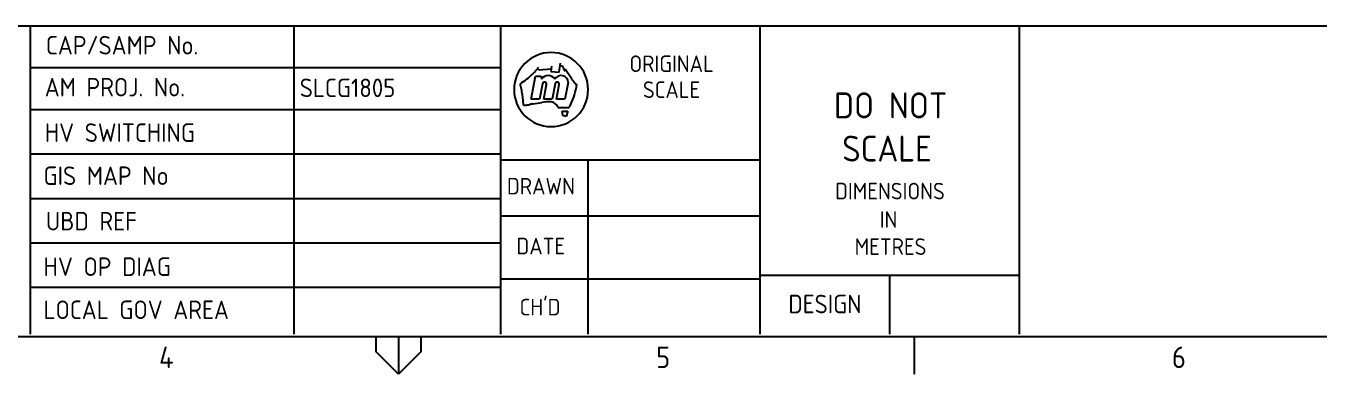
# Paper-space layout 'A4' of a CAD drawing. Header units: metres, sheet in millimetres. Extents: x 0 to 287, y 0 to 200.
# Drawn here: x 113.4 to 200.2, y 0.3 to 23.7 of the extents above; entities that cross this region are included whole.
import ezdxf
from ezdxf.enums import TextEntityAlignment as Align

# ---------------------------------------------------------------- set-up
doc = ezdxf.new("R2010")
doc.units = ezdxf.units.M
doc.layers.get('0').update_dxf_attribs({"color": 6})
doc.layers.add('Notes', color=7, linetype='Continuous')
doc.layers.add('SupportsUG_SP_EXT', color=7, linetype='Continuous')
doc.layers.get('0').freeze()
doc.styles.add('iecISOCP', font='isocp.shx')
doc.styles.get("Standard").update_dxf_attribs({"font": 'arial.ttf'})

# ---------------------------------------------------------------- blocks, each defined once
blk = doc.blocks.new('A4_FRAME_TITLE')
at = {"layer": 'Notes', "color": 3, "linetype": 'Continuous'}
for p, q in [((76.339, 23.71), (284.441, 23.71)), ((113.741, 23.71), (113.741, 3.016))]:
    blk.add_line(p, q, dxfattribs=at)
at = {"layer": 'Notes', "color": 7}
for p, q in [((131.408, 23.71), (131.408, 3.016)), ((113.741, 20.905), (145.305, 20.905)), ((147.827, 20.764), (148.707, 20.821)), ((148.707, 20.997), (148.65, 20.653)), ((149.215, 20.595), (149.31, 21.217)), ((149.31, 21.041), (149.406, 21.022)), ((149.627, 20.831), (150.039, 20.194)), ((147.329, 18.799), (147.635, 20.328)), ((147.635, 20.328), (148.004, 20.328)), ((148.004, 20.328), (148.03, 20.131)), ((148.65, 20.653), (149.215, 20.595)), ((148.102, 19.829), (147.896, 18.799)), ((148.179, 18.799), (148.374, 19.775)), ((148.952, 19.829), (148.746, 18.799)), ((149.029, 18.799), (149.224, 19.775)), ((149.82, 19.92), (149.596, 18.799)), ((147.896, 18.799), (147.329, 18.799)), ((148.746, 18.799), (148.179, 18.799)), ((149.596, 18.799), (149.029, 18.799)), ((149.846, 18.203), (149.148, 18.241)), ((149.148, 18.241), (149.846, 18.203)), ((149.846, 18.203), (149.148, 18.241)), ((113.741, 18.099), (145.305, 18.099)), ((149.425, 17.993), (149.789, 17.993)), ((149.463, 17.706), (149.425, 17.993)), ((149.683, 17.629), (149.463, 17.706)), ((149.789, 17.993), (149.683, 17.629)), ((113.741, 15.118), (145.305, 15.118)), ((151.158, 3.016), (151.158, 14.724)), ((113.741, 12.136), (145.305, 12.136)), ((145.305, 10.966), (162.697, 10.966)), ((113.741, 9.155), (145.305, 9.155)), ((171.393, 3.016), (171.393, 6.991)), ((113.741, 6.174), (145.305, 6.174)), ((145.305, 6.739), (162.697, 6.739)), ((136.933, 1.846), (136.933, 2.85)), ((138.438, 2.85), (138.438, 0.34)), ((139.944, 2.85), (139.944, 1.846)), ((173.038, 2.85), (173.038, 0.34)), ((138.438, 0.34), (136.933, 1.846)), ((139.944, 1.846), (138.438, 0.34))]:
    blk.add_line(p, q, dxfattribs=at)
at = {"layer": 'Notes', "color": 3}
for p, q in [((145.305, 3.016), (145.305, 23.71)), ((162.697, 3.016), (162.697, 23.71)), ((180.089, 3.016), (180.089, 23.71)), ((162.697, 6.991), (180.089, 6.991)), ((284.441, 2.84), (76.339, 2.84))]:
    blk.add_line(p, q, dxfattribs=at)
at = {"layer": 'Notes', "color": 7, "linetype": 'Continuous'}
blk.add_line((145.305, 14.724), (162.697, 14.724), dxfattribs=at)
at = {"layer": 'Notes', "color": 7}
for centre, radius, start, end in [((148.675, 19.433), 2.485, 0, 180), ((145.17, 22.809), 3.249, 319.30467, 324.87822), ((161.811, 28.227), 14.345, 210.14832, 211.86006), ((143.778, 24.264), 5.262, 302.58406, 308.15761), ((143.778, 24.264), 5.262, 308.157, 313.73055), ((145.17, 22.809), 3.249, 313.73091, 319.30446), ((148.478, 19.854), 0.527, 31.78835, 148.21165), ((149.343, 19.899), 0.477, 2.59815, 150.80981), ((111.279, -5.203), 46.339, 33.10964, 33.23409), ((151.796, 21.22), 2.032, 213.11509, 222.41459), ((148.675, 19.433), 2.485, 180, 0), ((136.261, 17.567), 10.595, 10.30532, 12.33056), ((136.261, 17.567), 10.595, 8.27952, 10.30476), ((136.907, 17.661), 9.942, 6.25393, 8.27917), ((148.238, 19.802), 0.139, 348.69105, 168.69105), ((149.088, 19.802), 0.139, 348.69107, 168.69107), ((143.919, 20.981), 6.602, 341.89012, 347.84341), ((150.473, 20.011), 0.24, 222.41995, 236.44219), ((150.564, 20.148), 0.405, 236.43588, 244.74219), ((149.515, 19.775), 0.877, 347.84337, 354.14088), ((149.59, 19.768), 0.801, 354.14364, 1.03424), ((136.907, 17.661), 9.942, 4.22906, 6.2543), ((146.912, 19.46), 1.069, 265.17341, 270.05038), ((146.912, 19.503), 1.112, 270.04379, 274.73222), ((146.875, 19.957), 1.568, 274.73578, 283.08123), ((147.784, 16.045), 2.449, 97.74193, 103.08139), ((145.938, 29.624), 11.256, 277.74178, 280.88254), ((148.497, 16.313), 2.299, 85.46129, 100.88239), ((148.642, 18.147), 0.459, 46.58754, 85.46121), ((148.222, 17.703), 1.071, 30.18853, 46.58787), ((149.599, 18.482), 0.373, 311.60829, 321.07916), ((149.627, 18.458), 0.336, 321.08379, 331.59821), ((146.562, 20.116), 3.821, 331.5942, 341.88974)]:
    blk.add_arc(centre, radius, start, end, dxfattribs=at)
blk.add_attdef('DRAFT_NUM', (12.581, 12.248), '', height=1.45, rotation=90)
at = {"layer": 'Notes', "color": 7, "style": 'iecISOCP'}
for s, height, p in [('CAP/SAMP No.', 1.24228, (114.789, 21.787)), ('AM PROJ. No.', 1.24228, (114.709, 18.976)), ('HV SWITCHING', 1.24228, (114.709, 15.924)), ('GIS MAP No', 1.2423, (114.628, 13.033)), ('DIMENSIONS', 1.1131, (167.724, 12.065)), ('UBD REF', 1.2423, (114.789, 9.981)), ('IN', 1.1131, (170.719, 10.159)), ('METRES', 1.1131, (169.036, 8.341)), ('HV OP DIAG', 1.2423, (114.628, 6.929)), ('LOCAL GOV AREA', 1.24228, (114.628, 4.038)), ('DESIGN', 1.2423, (164.588, 4.424))]:
    blk.add_text(s, height=height, dxfattribs=at).set_placement(p)
for s, p in [('ORIGINAL', (156.756, 21.167)), ('SCALE', (156.756, 19.428)), ('DRAWN', (147.993, 12.954)), ('DATE', (147.981, 8.932)), ("CH'D", (147.933, 4.836))]:
    blk.add_text(s, height=1.1131, dxfattribs=at).set_placement(p, align=Align.MIDDLE_CENTER)
at = {"layer": 'Notes', "lineweight": -3, "style": 'iecISOCP'}
for s, p in [('DO NOT ', (167.648, 17.504)), ('SCALE', (168.204, 14.605))]:
    blk.add_text(s, height=1.7392, dxfattribs=at).set_placement(p)
at = {"layer": 'Notes', "color": 7, "style": 'iecISOCP'}
for s, p in [('4', (122.867, 2.192)), ('5', (156.19, 2.192)), ('6', (190.79, 2.192))]:
    blk.add_text(s, height=1.445, dxfattribs=at).set_placement(p, align=Align.TOP_CENTER)
at = {"layer": 'Notes', "color": 7, "style": 'iecISOCP', "flags": 8}
blk.add_attdef('VERSION_NO', text='', height=1.2, rotation=90, dxfattribs=at).set_placement((75.089, 21.431), align=Align.MIDDLE_CENTER)
at = {"layer": 'Notes', "color": 7, "style": 'iecISOCP'}
for tag, p in [('CAP_NO', (131.947, 21.909)), ('IE_NUM', (131.815, 18.928)), ('scale', (153.168, 17.045)), ('HV_SWITCH', (131.95, 16.144)), ('GIS_MAP_No', (131.832, 13.112)), ('DRAWN', (152.267, 12.436)), ('UBD_REF', (132.073, 10.06)), ('DATE', (152.1, 8.436)), ('HV_OP_DIAG', (131.979, 7.09)), ('CHD', (152.1, 4.208)), ('DESIGN', (173.341, 4.597)), ('LGA', (121.996, 3.886))]:
    blk.add_attdef(tag, p, '', height=1.242, dxfattribs=at)
at = {"layer": 'Notes', "style": 'iecISOCP'}
for tag, p in [('T1', (214.88, 18.787)), ('T2', (214.88, 16.243)), ('T3', (214.88, 13.546)), ('T4', (214.817, 11.033)), ('T5', (214.817, 8.337)), ('T6', (214.817, 5.722))]:
    blk.add_attdef(tag, text='', height=1.739, dxfattribs=at).set_placement(p, align=Align.CENTER)
at = {"layer": 'Notes', "color": 4, "style": 'iecISOCP'}
blk.add_attdef('NUM', text='', height=3.478, dxfattribs=at).set_placement((268.809, 8.543), align=Align.CENTER)
at = {"layer": 'Notes', "color": 1, "style": 'iecISOCP'}
blk.add_attdef('REV', text='', height=2.485, dxfattribs=at).set_placement((282.039, 8.543), align=Align.CENTER)
at = {"layer": 'Notes', "color": 7, "style": 'iecISOCP'}
for tag, p in [('NS', (267.955, 4.092)), ('SHTS', (275.121, 4.092))]:
    blk.add_attdef(tag, text='', height=1.242, dxfattribs=at).set_placement(p, align=Align.MIDDLE)
at = {"layer": 'Notes', "style": 'iecISOCP'}
blk.add_attdef('ExportID', (2.613, 0.913), '', height=1.2, dxfattribs=at)
at = {"layer": 'Notes', "style": 'iecISOCP', "flags": 1}
for tag, p in [('DrawingNumber', (38.081, -10.46)), ('ProjectDescription', (48.067, -10.46)), ('DesignerCompanyName', (97.009, -10.48)), ('GIS_SUCCESS', (124.818, -10.371)), ('CAD_SUCCESS', (142.292, -10.235)), ('Comments', (172.412, -10.358)), ('ExportCategories', (188.066, -10.186)), ('ExportAreaOfInterest', (202.394, -9.69)), ('ProjectType', (12.672, -10.554)), ('ProjectNumber', (28.207, -10.554)), ('ExportDate', (61.214, -10.554)), ('ExportUserName', (76.071, -10.589))]:
    blk.add_attdef(tag, p, '', height=1, dxfattribs=at)
at = {"layer": 'Notes', "color": 7, "style": 'iecISOCP', "flags": 1}
blk.add_attdef('DEPOTCODE', (160.912, -10.428), '', height=1, dxfattribs=at)

psp = doc.layouts.new('A4')

# ---------------------------------------------------------------- block references
at = {"layer": 'SupportsUG_SP_EXT'}
ref = psp.add_blockref('A4_FRAME_TITLE', (0, 0), dxfattribs=at)
ref.add_attrib('IE_NUM', 'SLCG1805', (131.815, 18.928), dxfattribs={"layer": 'Notes', "color": 7, "height": 1.2423, "style": 'iecISOCP'})

doc.saveas('drawing.dxf')
